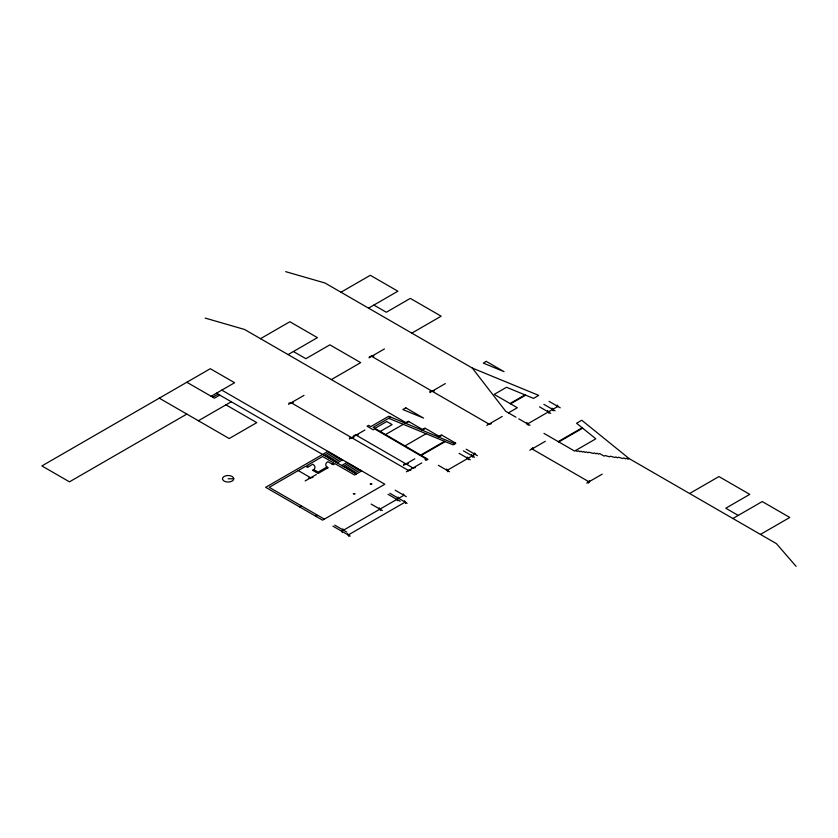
<?xml version="1.0" encoding="UTF-8"?>
<svg xmlns="http://www.w3.org/2000/svg" width="838" height="838" viewBox="0 0 838 838"><rect width="100%" height="100%" fill="white"/><g stroke="black" fill="none" stroke-linecap="round" stroke-linejoin="round"><path stroke-width="1.26" d="M532.675 447.618L532.067 448.938L588.978 481.798M588.37 483.128L589.585 480.467M260.524 338.678L289.864 321.74L317.424 337.651L288.083 354.6M340.972 292.232L370.312 275.293L397.882 291.205L368.542 308.143M211.134 396.28L234.598 382.736L210.296 368.71L41.9 465.928L69.46 481.84L186.832 414.077M212.768 397.222L218.1 394.143M219.734 395.086L214.402 398.165L186.832 382.254M198.397 420.749L231.298 401.758M288.523 404.314L303.985 395.379M331.356 379.583L360.696 362.634L329.879 344.837L305.87 358.706L293.415 351.52M368.971 357.857L384.443 348.933M411.814 333.126L441.155 316.188L410.327 298.391L386.318 312.249L373.874 305.063M327.92 451.378L265.677 487.318L322.578 520.168L384.82 484.238L221.808 390.12M349.425 438.965L364.886 430.03M429.884 392.509L445.345 383.584M324.212 455.401L329.544 452.321M390.518 417.293L373.14 427.328L427.977 459.318L426.196 460.355L425.013 459.664L426.207 458.973L374.754 428.962L373.287 429.81L367.065 426.217L368.563 425.348L370.773 426.636L388.738 416.266L454.835 443.815M325.846 456.343L331.178 453.264M374.911 428.354L386.758 421.514L392.1 424.594L380.211 431.455M327.469 457.286L332.812 454.206M329.104 458.229L334.435 455.149M330.738 459.172L336.069 456.092M324.358 519.141L269.228 487.318L305.671 466.274L307.452 467.3L312.794 464.221A7.542 4.358 0 0 1 312.794 470.38L313.978 469.699L318.126 472.098L326.862 467.049M332.361 460.104L337.693 457.024M333.995 461.047L339.327 457.967M332.068 464.043L333.849 463.016L322.578 456.511L306.865 465.593L308.635 466.619M335.619 461.989L340.961 458.91M404.838 423.2L408.242 421.231L422.467 429.444M305.168 480.939L316.345 474.486M361.702 470.893L354.589 474.999L335.032 463.697L333.252 464.723L327.92 461.644A7.542 4.358 0 0 0 327.92 467.814L318.126 473.46L312.794 470.38M385.522 434.555L403.256 424.311M337.253 462.932L342.585 459.853M405.529 423.483L408.839 421.577M341.695 465.499L347.037 462.419M343.329 466.441L348.66 463.362M344.963 467.384L350.294 464.304M346.586 468.327L351.929 465.237M348.22 469.259L353.552 466.179M349.855 470.202L355.186 467.122M421.43 430.041L424.835 428.071L439.07 436.284M351.478 471.145L356.81 468.065M422.122 430.323L425.432 428.417M353.112 472.087L358.444 469.008M354.736 473.03L360.078 469.95M299.459 506.822L301.24 505.796M404.984 445.9L426.081 433.717M438.033 436.891L441.437 434.922L455.841 443.239L453.054 444.842L388.738 418.319M438.724 437.174L442.035 435.257M420.728 455.055L444.517 441.322M510.007 403.507L524.965 394.876M403.445 465.373L414.779 458.836M421.284 455.422L445.208 441.605M510.604 403.853L525.667 395.159M454.144 443.532L455.244 442.893M406.336 471.815L421.797 462.89M486.794 425.369L502.255 416.434M508.436 412.872L517.329 407.739L494.211 394.394L506.54 387.271L533.513 398.396L538.708 395.389L472.276 368.039L324.997 283.003L285.643 271.648M447.125 470.369L474.978 454.29L474.371 452.96M527.573 423.923L557.846 406.44L557.239 405.121M348.231 534.979L405.131 502.119M529.846 450.226L545.308 441.301M558.213 441.616L582.169 427.778M558.81 441.951L582.661 428.187M586.757 483.076L602.218 474.151M796.1 566.352L776.417 543.632L629.149 458.606L628.112 459.203L626.478 458.26L625.441 458.857L623.807 457.925L622.77 458.522L618.475 457.234L617.438 457.831L615.804 456.899L614.767 457.496L610.473 456.207L609.436 456.804L605.141 455.526L604.104 456.123L599.652 453.557L598.615 454.154L596.991 453.211L595.954 453.819L594.32 452.876L593.283 453.473L588.988 452.185L587.951 452.782L586.317 451.85L585.28 452.447L583.646 451.504L582.609 452.101L580.985 451.158L579.948 451.755L578.314 450.823L577.277 451.42L575.643 450.477M689.611 493.509L718.952 476.571L749.78 494.368L725.771 508.226L738.215 515.412M732.883 518.502L762.224 501.553L789.794 517.465L760.443 534.414M369.349 356.674L373.937 355.972M288.89 403.12L293.489 402.418M429.81 391.576L434.409 390.875M353.793 435.467L358.392 434.765M349.352 438.033L353.95 437.331M491.309 423.735L489.015 424.08L371.643 356.318M308.384 478.11L312.983 477.409M403.686 464.262L408.284 463.561M415.302 467.614L413.008 467.971L356.098 435.111M410.861 470.181L408.556 470.537L291.184 402.774M228.114 478.77L233.771 478.77A5.657 3.268 0 0 1 225.286 481.599A5.657 3.268 0 0 1 225.286 475.942A5.657 3.268 0 0 1 233.771 478.77M205.195 318.094L244.539 329.46L405.875 422.603M549.058 401.371L560.234 407.823M543.862 404.366L555.039 410.819M539.536 406.87L550.713 413.323M515.925 417.198L505.712 411.301L472.276 368.039M518.785 418.843L529.962 425.295M543.998 433.403L574.606 451.074L595.828 438.819L576.565 423.253L581.761 420.247L629.149 458.606M466.19 449.21L477.367 455.663M463.404 450.823L474.58 457.276M459.077 453.316L470.254 459.769M438.326 465.3L449.503 471.752M395.169 490.209L406.357 496.662M216.476 393.2L356.37 473.973M389.838 493.289L407.111 503.261M388.057 494.315L400.166 501.313M225.956 404.838L256.784 422.635L229.214 438.546L159.272 398.165M326.736 467.122L327.92 467.814M371.15 504.078L382.338 510.531M298.234 470.579L310.678 477.765M334.708 525.122L346.817 532.109M332.927 526.149L350.211 536.121M552.043 408.116L553.258 410.777M547.717 410.62L548.932 413.27M526.966 422.593L528.191 425.254M471.585 454.573L472.81 457.223M467.258 457.066L468.484 459.727M446.518 469.05L447.733 471.7M403.361 493.959L403.968 495.289L341.726 531.219L342.333 532.549M404.524 500.799L405.749 503.449M398.019 497.039L398.637 498.369M396.856 499.396L397.463 500.726M379.342 507.828L380.557 510.478M347.623 533.649L348.838 536.31M342.899 528.872L343.507 530.192M290.556 402.743L291.813 402.795L290.566 402.701M315.664 515.548L317.34 515.58L315.664 515.517M351.028 437.656L352.274 437.698L351.049 437.583M355.469 435.09L356.726 435.132L355.48 435.037M353.395 493.76L355.071 493.792L353.406 493.729M371.014 356.297L372.271 356.318L371.014 356.276M370.312 483.997L371.988 484.029L370.312 483.966M405.351 463.885L406.608 463.917L405.362 463.864M407.928 470.506L409.185 470.537L407.938 470.485M412.38 467.939L413.637 467.971L412.38 467.918M431.476 391.199L432.733 391.231L431.486 391.178M446.497 470.348L447.754 470.369L446.497 470.328M467.237 458.376L468.494 458.396L467.248 458.344M471.574 455.872L472.821 455.893L471.574 455.872M474.36 454.259L475.607 454.311L474.371 454.217M488.386 424.059L489.643 424.08L488.386 424.059M526.955 423.902L528.202 423.923L526.955 423.871M531.439 448.917L532.696 448.969L531.46 448.843M547.696 411.919L548.953 411.971L547.706 411.877M552.022 409.426L553.279 409.447L552.033 409.394M557.218 406.42L558.475 406.472L557.228 406.378M588.349 481.777L589.606 481.819L588.36 481.724M405.802 407.834L402.837 409.541L423.588 418.099L405.802 407.834M486.26 361.377L483.296 363.095L504.036 371.653L486.26 361.377"/></g></svg>
